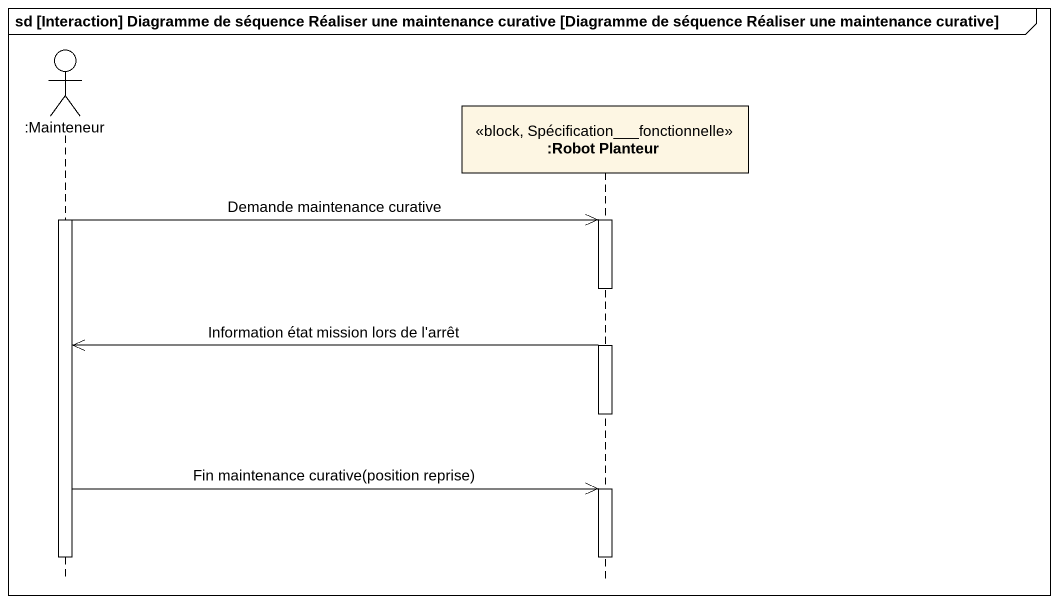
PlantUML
@startuml
mainframe sd [Interaction] Diagramme de séquence Réaliser une maintenance curative [Diagramme de séquence Réaliser une maintenance curative]
hide footbox
actor ":Mainteneur" as Mainteneur
participant ":Robot Planteur" as Robot_Planteur <<block, Spécification___fonctionnelle>>

activate Mainteneur
Mainteneur ->> Robot_Planteur : Demande maintenance curative
activate Robot_Planteur
Robot_Planteur ->> Mainteneur : Information état mission lors de l'arrêt
deactivate Robot_Planteur
Mainteneur ->> Robot_Planteur : Fin maintenance curative(position reprise)
activate Robot_Planteur
deactivate Robot_Planteur
deactivate Mainteneur
@enduml
